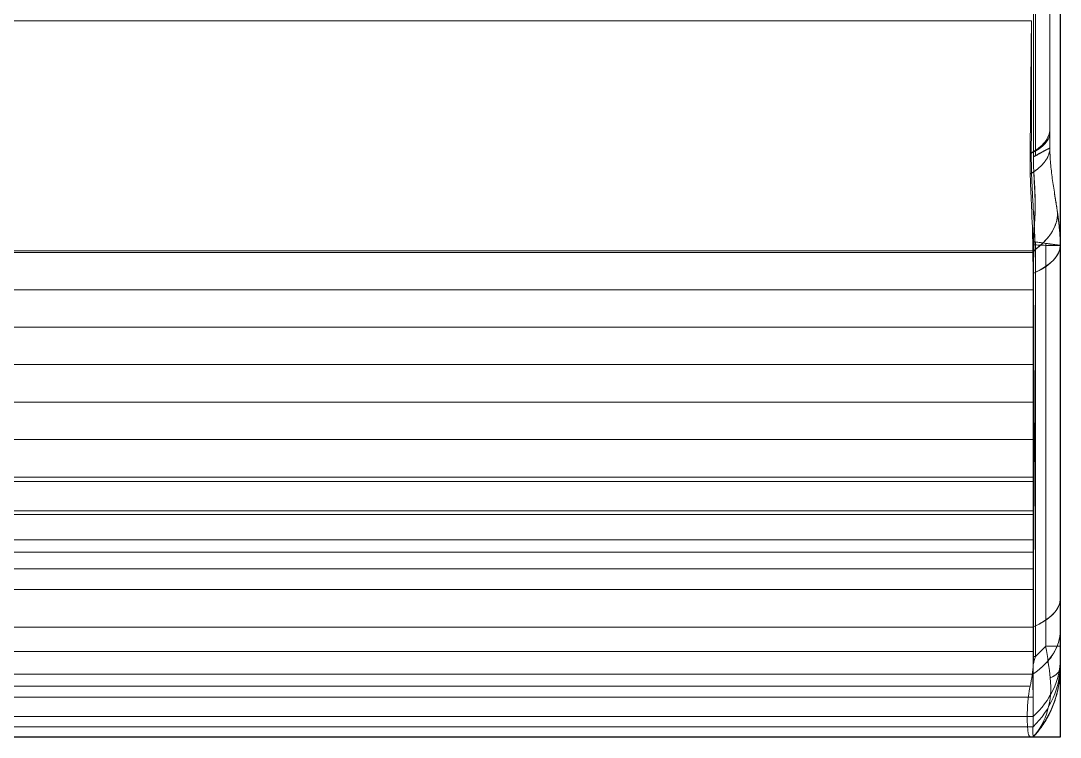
# Model space of a CAD drawing. Header units: millimetres. Extents: x 107797 to 108294, y 9317 to 9593.
# Drawn here: x 108162.21 to 108182.61, y 9482.1 to 9496.17 of the extents above; entities that cross this region are included whole.
import ezdxf

# ---------------------------------------------------------------- set-up
doc = ezdxf.new("R2010")
doc.units = ezdxf.units.MM
doc.linetypes.add('DASHED', pattern=[0])
doc.layers.add('DIM', color=4, linetype='Continuous')
doc.layers.add('PUNCH', color=2, linetype='Continuous')

msp = doc.modelspace()

# ---------------------------------------------------------------- linework, layer by layer
at = {"layer": 'DIM', "color": 8}
msp.add_lwpolyline([(108101.004, 9482.1), (108101.004, 9558.158), (108182.606, 9558.158), (108182.606, 9482.1)], close=True, dxfattribs=at)
at = {"layer": 'PUNCH', "color": 155, "linetype": 'DASHED', "lineweight": 13}
for p, q in [((108182.119, 9506.939), (108182.119, 9493.514)), ((108182.119, 9493.515), (108182.119, 9498.625)), ((108182.119, 9483.687), (108182.119, 9491.824)), ((108182.119, 9491.766), (108182.119, 9483.687)), ((108182.321, 9491.796), (108182.321, 9483.889)), ((108101.004, 9491.647), (108182.116, 9491.647)), ((108182.321, 9483.889), (108182.321, 9491.756)), ((108101.004, 9487.119), (108182.096, 9487.119)), ((108101.004, 9484.26), (108182.073, 9484.26)), ((108182.321, 9483.889), (108182.119, 9483.687)), ((108182.119, 9483.687), (108182.321, 9483.889)), ((108182.606, 9483.889), (108182.321, 9483.889)), ((108182.606, 9483.889), (108182.321, 9483.889)), ((108101.004, 9483.782), (108182.073, 9483.782)), ((108182.081, 9483.687), (108182.119, 9483.687)), ((108182.081, 9483.687), (108182.119, 9483.687)), ((108101.004, 9483.339), (108182.073, 9483.339)), ((108101.004, 9483.1), (108182.016, 9483.1)), ((108101.004, 9483.1), (108182.016, 9483.1)), ((108101.004, 9482.886), (108182.074, 9482.886))]:
    msp.add_line(p, q, dxfattribs=at)
at = {"layer": 'PUNCH', "color": 11, "linetype": 'DASHED', "lineweight": 13}
for p, q in [((108182.081, 9493.496), (108182.081, 9498.596)), ((108182.081, 9491.829), (108182.081, 9491.768)), ((108182.081, 9483.687), (108182.081, 9491.768)), ((108101.004, 9486.547), (108182.091, 9486.547)), ((108101.004, 9485.975), (108182.086, 9485.975)), ((108101.004, 9485.403), (108182.082, 9485.403)), ((108182.606, 9483.46), (108182.606, 9483.889)), ((108182.073, 9482.1), (108182.077, 9482.104))]:
    msp.add_line(p, q, dxfattribs=at)
at = {"layer": 'PUNCH', "color": 11, "linetype": 'Continuous', "lineweight": 13}
for p, q in [((108182.404, 9494.038), (108182.404, 9496.63)), ((108101.004, 9496.165), (108182.044, 9496.165)), ((108182.404, 9493.668), (108182.404, 9494.038)), ((108101.004, 9491.616), (108182.07, 9491.616)), ((108182.606, 9484.814), (108182.606, 9491.756)), ((108101.004, 9490.884), (108182.074, 9490.884)), ((108101.004, 9490.149), (108182.074, 9490.149)), ((108101.004, 9489.414), (108182.075, 9489.414)), ((108101.004, 9488.678), (108182.076, 9488.678)), ((108101.004, 9487.943), (108182.077, 9487.943)), ((108101.004, 9487.207), (108182.077, 9487.207)), ((108101.004, 9486.471), (108182.077, 9486.471)), ((108101.004, 9485.735), (108182.077, 9485.735)), ((108101.004, 9484.999), (108182.076, 9484.999)), ((108182.606, 9483.889), (108182.606, 9484.36)), ((108101.004, 9482.505), (108182.073, 9482.505)), ((108101.004, 9482.1), (108182.073, 9482.1))]:
    msp.add_line(p, q, dxfattribs=at)
at = {"layer": 'PUNCH', "color": 155, "linetype": 'Continuous', "lineweight": 13}
for p, q in [((108101.004, 9484.261), (108182.074, 9484.261)), ((108101.004, 9483.783), (108182.074, 9483.783)), ((108101.004, 9483.337), (108182.073, 9483.337))]:
    msp.add_line(p, q, dxfattribs=at)
at = {"layer": 'PUNCH', "color": 11, "linetype": 'Continuous', "lineweight": 13}
msp.add_arc((108180.606, 9483.46), 2, 317.1542, 349.4945, dxfattribs=at)
for centre, major_axis, ratio, start_param, end_param in [((108180.404, 9574.871), (0, -137.321), 0.014564, 0.93709, 0.960469), ((108180.568, 9492.155), (1.979, 0.29), 0.512959, 5.495809, 6.283186), ((108180.606, 9491.756), (2, 0), 0.404867, 5.536079, 6.283185), ((108180.606, 9483.532), (2, 0), 0.902322, 5.535504, 6.283185)]:
    msp.add_ellipse(centre, major_axis=major_axis, ratio=ratio, start_param=start_param, end_param=end_param, dxfattribs=at)
at = {"layer": 'PUNCH', "color": 155, "linetype": 'DASHED', "lineweight": 13}
for centre, major_axis, ratio, start_param, end_param in [((108180.568, 9492.155), (-1.979, -0.29), 0.513002, 2.389871, 3.141593), ((108180.606, 9491.756), (-2, 0), 0.404867, 2.429504, 3.141593), ((108181.806, 9484.66), (-0.537, 2.28), 0.148846, 4.018838, 4.332403), ((108181.806, 9484.66), (-0.537, 2.28), 0.148846, 4.018837, 4.332403), ((108183.404, 9486.257), (-1.531, -4.3), 0.097932, 5.387486, 5.433554), ((108183.404, 9486.258), (-1.531, -4.301), 0.097934, 5.387551, 5.433625), ((108181.806, 9483.46), (0.8, 0), 0.373513, 5.568252, 6.283185), ((108181.806, 9483.46), (0.8, 0), 0.373513, 5.568252, 6.239966), ((108180.606, 9483.46), (-1.414, 1.414), 0.804109, 3.187656, 3.926991), ((108180.606, 9483.46), (-1.414, 1.414), 0.804109, 3.187656, 3.926991)]:
    msp.add_ellipse(centre, major_axis=major_axis, ratio=ratio, start_param=start_param, end_param=end_param, dxfattribs=at)
at = {"layer": 'PUNCH', "color": 155, "linetype": 'Continuous', "lineweight": 13}
for centre, major_axis, ratio, start_param in [((108180.606, 9484.814), (2, 0), 0.404867, 5.535986), ((108180.606, 9484.197), (2, 0), 0.629325, 5.53579), ((108180.606, 9483.638), (2, 0), 0.831877, 5.535599), ((108181.806, 9483.46), (0.8, 0), 0.373513, 6.239966)]:
    msp.add_ellipse(centre, major_axis=major_axis, ratio=ratio, start_param=start_param, end_param=6.283185, dxfattribs=at)
at = {"layer": 'PUNCH', "color": 11, "linetype": 'DASHED', "lineweight": 13}
for centre, major_axis, ratio, start_param, end_param in [((108178.969, 9481.823), (-2.771, -2.771), 0.510274, 2.465541, 2.623697), ((108178.969, 9481.823), (-2.771, -2.771), 0.510274, 2.465544, 2.623685), ((108180.606, 9483.46), (-0.855, -1.808), 1, 1.855329, 2.012293), ((108180.606, 9483.46), (-0.855, -1.808), 1, 1.833018, 1.838721)]:
    msp.add_ellipse(centre, major_axis=major_axis, ratio=ratio, start_param=start_param, end_param=end_param, dxfattribs=at)
for points in [[(108182.043, 9496.165), (108182.042, 9495.297), (108182.041, 9494.429), (108182.039, 9493.561)], [(108182.039, 9493.562), (108182.039, 9493.432), (108182.04, 9493.303), (108182.044, 9493.173)], [(108182.115, 9491.674), (108182.115, 9491.665), (108182.115, 9491.656), (108182.116, 9491.647)], [(108182.12, 9491.227), (108182.116, 9489.859), (108182.108, 9488.49), (108182.096, 9487.119)], [(108182.073, 9484.264), (108182.073, 9484.263), (108182.073, 9484.261), (108182.073, 9484.26)], [(108182.073, 9484.26), (108182.073, 9484.095), (108182.073, 9483.936), (108182.073, 9483.782)], [(108182.073, 9483.782), (108182.073, 9483.628), (108182.074, 9483.481), (108182.074, 9483.341)], [(108182.081, 9483.687), (108182.081, 9483.635), (108182.08, 9483.583), (108182.077, 9483.531)], [(108182.077, 9483.531), (108182.08, 9483.583), (108182.081, 9483.635), (108182.081, 9483.687)], [(108182.073, 9483.339), (108182.072, 9483.178), (108182.073, 9483.027), (108182.074, 9482.886)], [(108182.073, 9483.341), (108182.073, 9483.34), (108182.073, 9483.339), (108182.073, 9483.339)], [(108182.073, 9482.523), (108182.073, 9482.517), (108182.073, 9482.511), (108182.073, 9482.505)], [(108182.073, 9482.505), (108182.073, 9482.486), (108182.073, 9482.468), (108182.073, 9482.451)], [(108182.073, 9482.301), (108165.117, 9482.301), (108117.961, 9482.301), (108101.004, 9482.301)], [(108182.073, 9482.314), (108182.073, 9482.309), (108182.073, 9482.305), (108182.073, 9482.301)], [(108182.074, 9482.105), (108182.074, 9482.103), (108182.074, 9482.101), (108182.073, 9482.1)]]:
    msp.add_open_spline(points, degree=3, dxfattribs=at)
at = {"layer": 'PUNCH', "color": 155, "linetype": 'Continuous', "lineweight": 13}
for points, knots in [([(108182.404, 9494.038), (108182.404, 9493.995), (108182.396, 9493.952), (108182.363, 9493.868), (108182.338, 9493.826), (108182.272, 9493.745), (108182.231, 9493.705), (108182.134, 9493.629), (108182.078, 9493.593), (108182.016, 9493.558)], [0, 0, 0, 0, 0.25, 0.25, 0.5, 0.5, 0.75, 0.75, 1, 1, 1, 1]), ([(108182.606, 9491.756), (108182.606, 9491.756), (108182.606, 9491.756), (108182.606, 9491.757), (108182.606, 9491.757), (108182.606, 9491.759), (108182.606, 9491.762), (108182.606, 9491.769), (108182.606, 9491.776), (108182.606, 9491.781), (108182.606, 9491.783)], [0, 0, 0, 0, 0.026031, 0.026031, 0.052062, 0.104124, 0.208249, 0.416497, 0.832994, 1, 1, 1, 1]), ([(108182.589, 9483.201), (108182.588, 9483.19), (108182.585, 9483.169), (108182.58, 9483.138), (108182.575, 9483.107), (108182.569, 9483.076), (108182.563, 9483.046), (108182.556, 9483.016), (108182.549, 9482.986), (108182.542, 9482.957), (108182.534, 9482.928), (108182.526, 9482.899), (108182.517, 9482.871), (108182.508, 9482.843), (108182.499, 9482.815), (108182.489, 9482.788), (108182.479, 9482.761), (108182.469, 9482.734), (108182.459, 9482.708), (108182.448, 9482.682), (108182.437, 9482.657), (108182.426, 9482.631), (108182.414, 9482.607), (108182.402, 9482.582), (108182.39, 9482.558), (108182.378, 9482.535), (108182.366, 9482.511), (108182.353, 9482.488), (108182.34, 9482.466), (108182.327, 9482.444), (108182.314, 9482.422), (108182.301, 9482.4), (108182.287, 9482.379), (108182.274, 9482.359), (108182.26, 9482.338), (108182.246, 9482.318), (108182.232, 9482.299), (108182.218, 9482.279), (108182.204, 9482.26), (108182.19, 9482.242), (108182.176, 9482.224), (108182.161, 9482.206), (108182.147, 9482.188), (108182.132, 9482.171), (108182.118, 9482.154), (108182.103, 9482.137), (108182.089, 9482.121), (108182.079, 9482.111), (108182.074, 9482.105)], [0, 0, 0, 0, 0.025973, 0.051759, 0.077356, 0.102765, 0.127986, 0.153019, 0.177864, 0.20252, 0.226988, 0.251268, 0.27536, 0.299264, 0.322979, 0.346506, 0.369844, 0.392995, 0.415957, 0.438731, 0.461317, 0.483714, 0.505923, 0.527944, 0.549777, 0.571421, 0.592878, 0.614146, 0.635225, 0.656117, 0.67682, 0.697336, 0.717663, 0.737802, 0.757752, 0.777515, 0.79709, 0.816476, 0.835674, 0.854685, 0.873507, 0.892141, 0.910588, 0.928846, 0.946916, 0.964799, 0.982493, 1, 1, 1, 1])]:
    msp.add_open_spline(points, degree=3, knots=knots, dxfattribs=at)
at = {"layer": 'PUNCH', "color": 155, "linetype": 'DASHED', "lineweight": 13}
for points, knots in [([(108182.404, 9493.968), (108182.404, 9493.932), (108182.396, 9493.895), (108182.365, 9493.823), (108182.342, 9493.788), (108182.28, 9493.718), (108182.241, 9493.685), (108182.15, 9493.62), (108182.098, 9493.59), (108182.039, 9493.561)], [0, 0, 0, 0, 0.25, 0.25, 0.5, 0.5, 0.75, 0.75, 1, 1, 1, 1]), ([(108182.404, 9493.668), (108182.404, 9493.668), (108182.404, 9493.668), (108182.404, 9493.668), (108182.403, 9493.667), (108182.403, 9493.667), (108182.402, 9493.667), (108182.401, 9493.666), (108182.399, 9493.665), (108182.398, 9493.664), (108182.396, 9493.663), (108182.394, 9493.662), (108182.392, 9493.661), (108182.39, 9493.66), (108182.387, 9493.659), (108182.385, 9493.658), (108182.382, 9493.656), (108182.379, 9493.655), (108182.376, 9493.653), (108182.373, 9493.651), (108182.369, 9493.65), (108182.365, 9493.648), (108182.362, 9493.646), (108182.358, 9493.644), (108182.353, 9493.642), (108182.349, 9493.639), (108182.345, 9493.637), (108182.34, 9493.635), (108182.335, 9493.632), (108182.33, 9493.63), (108182.325, 9493.627), (108182.32, 9493.624), (108182.314, 9493.621), (108182.309, 9493.618), (108182.303, 9493.615), (108182.297, 9493.612), (108182.291, 9493.609), (108182.285, 9493.606), (108182.279, 9493.603), (108182.273, 9493.599), (108182.266, 9493.596), (108182.259, 9493.592), (108182.252, 9493.588), (108182.246, 9493.585), (108182.239, 9493.581), (108182.231, 9493.577), (108182.224, 9493.573), (108182.217, 9493.569), (108182.209, 9493.565), (108182.201, 9493.561), (108182.194, 9493.556), (108182.186, 9493.552), (108182.178, 9493.548), (108182.17, 9493.543), (108182.161, 9493.539), (108182.153, 9493.534), (108182.145, 9493.529), (108182.136, 9493.524), (108182.127, 9493.519), (108182.122, 9493.516), (108182.119, 9493.514)], [0, 0, 0, 0, 0.017747, 0.035475, 0.053187, 0.070887, 0.088579, 0.106264, 0.123934, 0.141583, 0.159201, 0.176782, 0.194318, 0.211804, 0.229233, 0.246609, 0.263934, 0.281212, 0.298446, 0.31564, 0.332798, 0.349921, 0.367016, 0.384085, 0.401135, 0.418168, 0.43519, 0.452206, 0.469218, 0.486229, 0.503239, 0.520247, 0.537254, 0.55426, 0.571266, 0.588274, 0.605286, 0.622304, 0.639329, 0.65636, 0.6734, 0.690446, 0.707496, 0.72455, 0.741607, 0.758671, 0.775745, 0.792832, 0.809935, 0.827055, 0.844194, 0.861355, 0.878543, 0.895763, 0.913022, 0.930322, 0.947669, 0.965064, 0.982507, 1, 1, 1, 1]), ([(108182.119, 9493.514), (108182.123, 9493.517), (108182.132, 9493.522), (108182.145, 9493.529), (108182.158, 9493.536), (108182.17, 9493.543), (108182.182, 9493.55), (108182.194, 9493.557), (108182.206, 9493.563), (108182.217, 9493.569), (108182.229, 9493.575), (108182.239, 9493.581), (108182.25, 9493.587), (108182.26, 9493.593), (108182.27, 9493.598), (108182.28, 9493.603), (108182.289, 9493.608), (108182.298, 9493.613), (108182.307, 9493.618), (108182.315, 9493.622), (108182.329, 9493.63), (108182.348, 9493.639), (108182.368, 9493.65), (108182.382, 9493.656), (108182.39, 9493.661), (108182.395, 9493.663), (108182.398, 9493.665), (108182.401, 9493.666), (108182.402, 9493.666), (108182.403, 9493.667), (108182.404, 9493.667), (108182.404, 9493.668), (108182.404, 9493.668)], [0, 0, 0, 0, 0.026369, 0.052646, 0.078841, 0.104965, 0.13103, 0.157043, 0.183006, 0.208917, 0.234771, 0.260564, 0.286293, 0.311958, 0.337564, 0.363122, 0.388644, 0.41415, 0.439655, 0.465178, 0.490733, 0.574136, 0.659401, 0.746697, 0.787082, 0.829342, 0.873487, 0.887593, 0.90867, 0.93675, 0.98022, 1, 1, 1, 1]), ([(108182.119, 9493.514), (108182.112, 9493.511), (108182.1, 9493.505), (108182.087, 9493.499), (108182.081, 9493.496)], [0, 0, 0, 0, 0.499866, 1, 1, 1, 1]), ([(108182.081, 9493.496), (108182.085, 9493.498), (108182.094, 9493.502), (108182.106, 9493.508), (108182.114, 9493.512), (108182.119, 9493.514)], [0, 0, 0, 0, 0.330449, 0.663823, 1, 1, 1, 1]), ([(108182.081, 9491.829), (108182.088, 9491.828), (108182.1, 9491.827), (108182.112, 9491.825), (108182.119, 9491.824)], [0, 0, 0, 0, 0.498603, 1, 1, 1, 1]), ([(108182.081, 9491.768), (108182.086, 9491.768), (108182.094, 9491.767), (108182.106, 9491.766), (108182.115, 9491.766), (108182.119, 9491.766)], [0, 0, 0, 0, 0.342161, 0.675515, 1, 1, 1, 1]), ([(108182.119, 9491.824), (108182.136, 9491.822), (108182.152, 9491.819), (108182.186, 9491.814), (108182.203, 9491.812), (108182.237, 9491.807), (108182.253, 9491.805), (108182.287, 9491.801), (108182.304, 9491.798), (108182.321, 9491.796)], [0, 0, 0, 0, 0.25, 0.25, 0.5, 0.5, 0.75, 0.75, 1, 1, 1, 1]), ([(108182.315, 9491.756), (108182.282, 9491.758), (108182.25, 9491.76), (108182.201, 9491.762), (108182.184, 9491.762), (108182.151, 9491.764), (108182.135, 9491.765), (108182.119, 9491.766)], [0, 0, 0, 0, 0.5, 0.5, 0.75, 0.75, 1, 1, 1, 1]), ([(108182.321, 9491.796), (108182.327, 9491.795), (108182.341, 9491.793), (108182.36, 9491.79), (108182.379, 9491.787), (108182.396, 9491.785), (108182.412, 9491.783), (108182.428, 9491.78), (108182.447, 9491.778), (108182.468, 9491.775), (108182.492, 9491.771), (108182.514, 9491.768), (108182.528, 9491.766), (108182.537, 9491.765), (108182.541, 9491.765), (108182.545, 9491.764), (108182.549, 9491.764), (108182.553, 9491.763), (108182.557, 9491.763), (108182.561, 9491.762), (108182.564, 9491.762), (108182.568, 9491.761), (108182.571, 9491.761), (108182.574, 9491.76), (108182.578, 9491.76), (108182.581, 9491.759), (108182.583, 9491.759), (108182.586, 9491.759), (108182.589, 9491.758), (108182.591, 9491.758), (108182.594, 9491.758), (108182.596, 9491.757), (108182.598, 9491.757), (108182.599, 9491.757), (108182.601, 9491.757), (108182.602, 9491.756), (108182.604, 9491.756), (108182.605, 9491.756), (108182.605, 9491.756), (108182.606, 9491.756), (108182.606, 9491.756), (108182.606, 9491.756), (108182.606, 9491.756)], [0, 0, 0, 0, 0.038726, 0.076577, 0.113599, 0.149875, 0.185434, 0.220293, 0.254431, 0.315568, 0.380469, 0.441729, 0.50576, 0.5204, 0.535186, 0.55012, 0.565207, 0.580448, 0.595846, 0.611406, 0.627131, 0.643024, 0.65909, 0.675333, 0.691757, 0.708366, 0.725165, 0.742159, 0.759353, 0.776744, 0.79433, 0.812109, 0.830078, 0.848234, 0.866576, 0.885101, 0.903807, 0.922693, 0.941756, 0.960996, 0.980411, 1, 1, 1, 1]), ([(108182.606, 9491.756), (108182.606, 9491.756), (108182.606, 9491.756), (108182.604, 9491.756), (108182.602, 9491.756), (108182.599, 9491.756), (108182.594, 9491.756), (108182.589, 9491.756), (108182.584, 9491.756), (108182.578, 9491.756), (108182.571, 9491.756), (108182.564, 9491.756), (108182.556, 9491.756), (108182.548, 9491.756), (108182.54, 9491.756), (108182.529, 9491.756), (108182.513, 9491.756), (108182.491, 9491.756), (108182.468, 9491.756), (108182.446, 9491.756), (108182.429, 9491.756), (108182.417, 9491.756), (108182.405, 9491.756), (108182.392, 9491.756), (108182.378, 9491.756), (108182.365, 9491.756), (108182.35, 9491.756), (108182.336, 9491.756), (108182.326, 9491.756), (108182.321, 9491.756)], [0, 0, 0, 0, 0.042066, 0.083143, 0.12323, 0.162329, 0.200441, 0.237565, 0.273704, 0.308865, 0.343063, 0.376309, 0.408615, 0.439993, 0.470452, 0.500004, 0.56107, 0.62303, 0.685971, 0.749986, 0.777241, 0.804594, 0.83206, 0.859651, 0.887382, 0.915267, 0.943323, 0.971562, 1, 1, 1, 1]), ([(108182.606, 9484.814), (108182.606, 9484.764), (108182.595, 9484.713), (108182.549, 9484.614), (108182.514, 9484.566), (108182.423, 9484.472), (108182.367, 9484.427), (108182.234, 9484.341), (108182.158, 9484.301), (108182.074, 9484.264)], [0, 0, 0, 0, 0.25, 0.25, 0.5, 0.5, 0.75, 0.75, 1, 1, 1, 1]), ([(108182.547, 9482.977), (108182.54, 9482.951), (108182.534, 9482.926), (108182.497, 9482.802), (108182.461, 9482.706), (108182.374, 9482.52), (108182.323, 9482.431), (108182.208, 9482.261), (108182.144, 9482.181), (108182.074, 9482.105)], [0, 0, 0, 0, 0.079331, 0.079331, 0.38622, 0.38622, 0.69311, 0.69311, 1, 1, 1, 1])]:
    msp.add_open_spline(points, degree=3, knots=knots, dxfattribs=at)
at = {"layer": 'PUNCH', "color": 11, "linetype": 'Continuous', "lineweight": 13}
for points, knots in [([(108182.404, 9493.668), (108182.404, 9493.662), (108182.404, 9493.649), (108182.403, 9493.63), (108182.4, 9493.611), (108182.396, 9493.591), (108182.392, 9493.572), (108182.386, 9493.553), (108182.38, 9493.534), (108182.372, 9493.515), (108182.364, 9493.496), (108182.354, 9493.477), (108182.343, 9493.458), (108182.332, 9493.439), (108182.319, 9493.42), (108182.306, 9493.402), (108182.291, 9493.383), (108182.278, 9493.368), (108182.267, 9493.356), (108182.259, 9493.346), (108182.25, 9493.337), (108182.242, 9493.328), (108182.233, 9493.319), (108182.223, 9493.31), (108182.214, 9493.301), (108182.204, 9493.293), (108182.194, 9493.284), (108182.184, 9493.275), (108182.174, 9493.266), (108182.163, 9493.257), (108182.152, 9493.249), (108182.141, 9493.24), (108182.13, 9493.231), (108182.118, 9493.223), (108182.107, 9493.214), (108182.095, 9493.206), (108182.083, 9493.197), (108182.07, 9493.189), (108182.058, 9493.18), (108182.045, 9493.172), (108182.032, 9493.164), (108182.023, 9493.158), (108182.018, 9493.156)], [0, 0, 0, 0, 0.035537, 0.071104, 0.106699, 0.142323, 0.177976, 0.213655, 0.249362, 0.285096, 0.320857, 0.356644, 0.392456, 0.428293, 0.464156, 0.500042, 0.535953, 0.571887, 0.589666, 0.60745, 0.62524, 0.643035, 0.660836, 0.678642, 0.696454, 0.71427, 0.732092, 0.749919, 0.767751, 0.785588, 0.80343, 0.821276, 0.839128, 0.856985, 0.874846, 0.892711, 0.910582, 0.928457, 0.946336, 0.96422, 0.982108, 1, 1, 1, 1]), ([(108182.404, 9493.668), (108182.404, 9493.661), (108182.404, 9493.647), (108182.405, 9493.626), (108182.405, 9493.605), (108182.405, 9493.583), (108182.406, 9493.561), (108182.407, 9493.538), (108182.408, 9493.516), (108182.409, 9493.492), (108182.41, 9493.473), (108182.411, 9493.462), (108182.411, 9493.458)], [0, 0, 0, 0, 0.098067, 0.197981, 0.299757, 0.403406, 0.508942, 0.616378, 0.725727, 0.837002, 0.950214, 1, 1, 1, 1]), ([(108182.547, 9492.445), (108182.531, 9492.554), (108182.514, 9492.66), (108182.481, 9492.866), (108182.465, 9492.967), (108182.438, 9493.167), (108182.426, 9493.266), (108182.409, 9493.466), (108182.404, 9493.566), (108182.404, 9493.668)], [0, 0, 0, 0, 0.25, 0.25, 0.5, 0.5, 0.75, 0.75, 1, 1, 1, 1]), ([(108182.07, 9491.641), (108182.069, 9491.893), (108182.059, 9492.146), (108182.043, 9492.524), (108182.037, 9492.651), (108182.026, 9492.903), (108182.021, 9493.029), (108182.018, 9493.156)], [0, 0, 0, 0, 0.5, 0.5, 0.75, 0.75, 1, 1, 1, 1]), ([(108182.511, 9492.677), (108182.512, 9492.669), (108182.517, 9492.641), (108182.524, 9492.595), (108182.533, 9492.538), (108182.541, 9492.483), (108182.549, 9492.433), (108182.553, 9492.401), (108182.555, 9492.387)], [0, 0, 0, 0, 0.085595, 0.286558, 0.482021, 0.67195, 0.856338, 1, 1, 1, 1]), ([(108182.589, 9492.106), (108182.589, 9492.107), (108182.589, 9492.108), (108182.586, 9492.138), (108182.583, 9492.167), (108182.576, 9492.224), (108182.573, 9492.252), (108182.562, 9492.336), (108182.555, 9492.391), (108182.547, 9492.445)], [0, 0, 0, 0, 0.010145, 0.010145, 0.257609, 0.257609, 0.505073, 0.505073, 1, 1, 1, 1]), ([(108182.59, 9492.095), (108182.589, 9492.102), (108182.588, 9492.115), (108182.586, 9492.136), (108182.584, 9492.156), (108182.582, 9492.173), (108182.581, 9492.182), (108182.581, 9492.185)], [0, 0, 0, 0, 0.22923, 0.45831, 0.684845, 0.908644, 1, 1, 1, 1]), ([(108182.606, 9491.783), (108182.606, 9491.789), (108182.606, 9491.81), (108182.605, 9491.861), (108182.603, 9491.905), (108182.598, 9491.992), (108182.594, 9492.048), (108182.589, 9492.104)], [0, 0, 0, 0, 0.054937, 0.192366, 0.467224, 0.467224, 1, 1, 1, 1]), ([(108182.074, 9491.206), (108182.074, 9491.274), (108182.073, 9491.342), (108182.072, 9491.479), (108182.071, 9491.548), (108182.07, 9491.616)], [0, 0, 0, 0, 0.5, 0.5, 1, 1, 1, 1]), ([(108182.074, 9491.206), (108182.074, 9491.177), (108182.074, 9491.148), (108182.074, 9491.091), (108182.074, 9491.063), (108182.074, 9490.984), (108182.074, 9490.934), (108182.074, 9490.884)], [0, 0, 0, 0, 0.26623, 0.26623, 0.532461, 0.532461, 1, 1, 1, 1]), ([(108182.074, 9490.884), (108182.074, 9490.796), (108182.074, 9490.709), (108182.074, 9490.542), (108182.074, 9490.463), (108182.074, 9490.306), (108182.074, 9490.227), (108182.074, 9490.149)], [0, 0, 0, 0, 0.357888, 0.357888, 0.678944, 0.678944, 1, 1, 1, 1]), ([(108182.074, 9490.149), (108182.075, 9490.061), (108182.075, 9489.973), (108182.075, 9489.807), (108182.075, 9489.728), (108182.075, 9489.571), (108182.075, 9489.492), (108182.075, 9489.414)], [0, 0, 0, 0, 0.358054, 0.358054, 0.679027, 0.679027, 1, 1, 1, 1]), ([(108182.075, 9489.414), (108182.075, 9489.326), (108182.075, 9489.238), (108182.076, 9489.072), (108182.076, 9488.993), (108182.076, 9488.836), (108182.076, 9488.757), (108182.076, 9488.678)], [0, 0, 0, 0, 0.358088, 0.358088, 0.679044, 0.679044, 1, 1, 1, 1]), ([(108182.076, 9488.678), (108182.076, 9488.591), (108182.076, 9488.503), (108182.076, 9488.336), (108182.077, 9488.258), (108182.077, 9488.1), (108182.077, 9488.022), (108182.077, 9487.943)], [0, 0, 0, 0, 0.357981, 0.357981, 0.678991, 0.678991, 1, 1, 1, 1]), ([(108182.077, 9487.943), (108182.077, 9487.855), (108182.077, 9487.767), (108182.077, 9487.601), (108182.077, 9487.522), (108182.077, 9487.365), (108182.077, 9487.286), (108182.077, 9487.207)], [0, 0, 0, 0, 0.357734, 0.357734, 0.678867, 0.678867, 1, 1, 1, 1]), ([(108182.077, 9486.471), (108182.077, 9486.384), (108182.077, 9486.296), (108182.077, 9486.13), (108182.077, 9486.051), (108182.077, 9485.893), (108182.077, 9485.814), (108182.077, 9485.735)], [0, 0, 0, 0, 0.356825, 0.356825, 0.678413, 0.678413, 1, 1, 1, 1]), ([(108182.077, 9485.735), (108182.077, 9485.648), (108182.077, 9485.56), (108182.076, 9485.394), (108182.076, 9485.315), (108182.076, 9485.157), (108182.076, 9485.078), (108182.076, 9484.999)], [0, 0, 0, 0, 0.356164, 0.356164, 0.678082, 0.678082, 1, 1, 1, 1]), ([(108182.076, 9484.999), (108182.075, 9484.911), (108182.075, 9484.824), (108182.075, 9484.658), (108182.075, 9484.579), (108182.074, 9484.422), (108182.074, 9484.343), (108182.074, 9484.264)], [0, 0, 0, 0, 0.355824, 0.355824, 0.677912, 0.677912, 1, 1, 1, 1]), ([(108182.606, 9484.197), (108182.606, 9484.243), (108182.606, 9484.292), (108182.606, 9484.391), (108182.606, 9484.441), (108182.606, 9484.597), (108182.606, 9484.704), (108182.606, 9484.814)], [0, 0, 0, 0, 0.25, 0.25, 0.5, 0.5, 1, 1, 1, 1]), ([(108182.606, 9483.638), (108182.606, 9483.676), (108182.606, 9483.717), (108182.606, 9483.803), (108182.606, 9483.848), (108182.606, 9483.943), (108182.606, 9483.992), (108182.606, 9484.092), (108182.606, 9484.144), (108182.606, 9484.197)], [0, 0, 0, 0, 0.25, 0.25, 0.5, 0.5, 0.75, 0.75, 1, 1, 1, 1]), ([(108182.606, 9483.532), (108182.606, 9483.547), (108182.606, 9483.564), (108182.606, 9483.6), (108182.606, 9483.619), (108182.606, 9483.638)], [0, 0, 0, 0, 0.5, 0.5, 1, 1, 1, 1]), ([(108182.606, 9483.532), (108182.606, 9483.514), (108182.606, 9483.499), (108182.606, 9483.48), (108182.606, 9483.474), (108182.606, 9483.467), (108182.606, 9483.465), (108182.606, 9483.462), (108182.606, 9483.461), (108182.606, 9483.46)], [0, 0, 0, 0, 0.5, 0.5, 0.75, 0.75, 0.875, 0.875, 1, 1, 1, 1]), ([(108182.073, 9482.507), (108182.074, 9482.565), (108182.074, 9482.626), (108182.074, 9482.753), (108182.074, 9482.82), (108182.072, 9483.027), (108182.071, 9483.176), (108182.073, 9483.337)], [0, 0, 0, 0, 0.25, 0.25, 0.5, 0.5, 1, 1, 1, 1]), ([(108182.074, 9482.105), (108182.075, 9482.115), (108182.073, 9482.137), (108182.072, 9482.186), (108182.071, 9482.206), (108182.071, 9482.239), (108182.071, 9482.251), (108182.072, 9482.277), (108182.072, 9482.29), (108182.073, 9482.304)], [0, 0, 0, 0, 0.5, 0.5, 0.75, 0.75, 0.875, 0.875, 1, 1, 1, 1])]:
    msp.add_open_spline(points, degree=3, knots=knots, dxfattribs=at)
for points in [[(108182.018, 9493.156), (108182.015, 9493.29), (108182.014, 9493.424), (108182.016, 9493.558)], [(108182.07, 9491.616), (108182.07, 9491.624), (108182.07, 9491.632), (108182.07, 9491.641)], [(108182.077, 9486.471), (108182.077, 9486.717), (108182.077, 9486.962), (108182.077, 9487.207)], [(108182.074, 9483.783), (108182.073, 9483.937), (108182.073, 9484.096), (108182.074, 9484.261)], [(108182.074, 9484.261), (108182.074, 9484.262), (108182.074, 9484.263), (108182.074, 9484.264)], [(108182.073, 9483.341), (108182.075, 9483.482), (108182.075, 9483.629), (108182.074, 9483.783)], [(108182.589, 9483.201), (108182.601, 9483.287), (108182.606, 9483.373), (108182.606, 9483.46)], [(108182.073, 9483.337), (108182.073, 9483.338), (108182.073, 9483.34), (108182.073, 9483.341)], [(108182.575, 9483.106), (108182.581, 9483.138), (108182.585, 9483.169), (108182.589, 9483.201)], [(108182.073, 9482.505), (108182.073, 9482.506), (108182.073, 9482.507), (108182.073, 9482.507)], [(108182.073, 9482.305), (108182.073, 9482.363), (108182.073, 9482.43), (108182.073, 9482.505)], [(108182.073, 9482.304), (108165.117, 9482.304), (108117.961, 9482.304), (108101.004, 9482.304)], [(108182.073, 9482.304), (108182.073, 9482.304), (108182.073, 9482.304), (108182.073, 9482.305)], [(108182.073, 9482.1), (108182.074, 9482.101), (108182.074, 9482.103), (108182.074, 9482.105)], [(108182.073, 9482.1), (108182.073, 9482.1), (108182.073, 9482.1), (108182.073, 9482.1)]]:
    msp.add_open_spline(points, degree=3, dxfattribs=at)
at = {"layer": 'PUNCH', "color": 11, "linetype": 'DASHED', "lineweight": 13}
for points, knots in [([(108182.081, 9493.496), (108182.081, 9493.461), (108182.082, 9493.426), (108182.083, 9493.357), (108182.083, 9493.322), (108182.086, 9493.218), (108182.089, 9493.148), (108182.096, 9493.009), (108182.101, 9492.94), (108182.108, 9492.801), (108182.111, 9492.731), (108182.114, 9492.592), (108182.114, 9492.523), (108182.11, 9492.384), (108182.106, 9492.315), (108182.097, 9492.176), (108182.092, 9492.107), (108182.084, 9491.968), (108182.081, 9491.899), (108182.081, 9491.829)], [0, 0, 0, 0, 0.0625, 0.0625, 0.125, 0.125, 0.25, 0.25, 0.375, 0.375, 0.5, 0.5, 0.625, 0.625, 0.75, 0.75, 0.875, 0.875, 1, 1, 1, 1]), ([(108182.081, 9491.768), (108182.082, 9491.84), (108182.085, 9491.912), (108182.093, 9492.056), (108182.099, 9492.128), (108182.108, 9492.271), (108182.112, 9492.343), (108182.116, 9492.487), (108182.117, 9492.559), (108182.115, 9492.703), (108182.113, 9492.775), (108182.105, 9492.919), (108182.101, 9492.991), (108182.092, 9493.135), (108182.088, 9493.207), (108182.084, 9493.315), (108182.083, 9493.351), (108182.082, 9493.424), (108182.081, 9493.46), (108182.081, 9493.496)], [0, 0, 0, 0, 0.125, 0.125, 0.25, 0.25, 0.375, 0.375, 0.5, 0.5, 0.625, 0.625, 0.75, 0.75, 0.875, 0.875, 0.9375, 0.9375, 1, 1, 1, 1]), ([(108182.044, 9493.173), (108182.048, 9493.048), (108182.054, 9492.923), (108182.067, 9492.673), (108182.074, 9492.549), (108182.089, 9492.299), (108182.096, 9492.174), (108182.108, 9491.924), (108182.112, 9491.799), (108182.115, 9491.674)], [0, 0, 0, 0, 0.25, 0.25, 0.5, 0.5, 0.75, 0.75, 1, 1, 1, 1]), ([(108182.512, 9492.67), (108182.511, 9492.675), (108182.509, 9492.688), (108182.505, 9492.711), (108182.502, 9492.736), (108182.499, 9492.752), (108182.498, 9492.758)], [0, 0, 0, 0, 0.153049, 0.468038, 0.781797, 1, 1, 1, 1]), ([(108182.555, 9492.387), (108182.556, 9492.384), (108182.558, 9492.363), (108182.563, 9492.327), (108182.57, 9492.278), (108182.576, 9492.23), (108182.581, 9492.185), (108182.585, 9492.14), (108182.59, 9492.098), (108182.593, 9492.056), (108182.596, 9492.026), (108182.597, 9492.01), (108182.597, 9492.007)], [0, 0, 0, 0, 0.027054, 0.1603, 0.289338, 0.414184, 0.534855, 0.651349, 0.763652, 0.87175, 0.975628, 1, 1, 1, 1]), ([(108182.604, 9491.867), (108182.605, 9491.859), (108182.605, 9491.84), (108182.606, 9491.812), (108182.606, 9491.783), (108182.606, 9491.765), (108182.606, 9491.756)], [0, 0, 0, 0, 0.232326, 0.502715, 0.758602, 1, 1, 1, 1]), ([(108182.116, 9491.647), (108182.117, 9491.577), (108182.118, 9491.507), (108182.12, 9491.367), (108182.121, 9491.297), (108182.12, 9491.227)], [0, 0, 0, 0, 0.5, 0.5, 1, 1, 1, 1]), ([(108182.091, 9486.547), (108182.092, 9486.622), (108182.093, 9486.696), (108182.094, 9486.829), (108182.094, 9486.887), (108182.095, 9487.003), (108182.096, 9487.061), (108182.096, 9487.119)], [0, 0, 0, 0, 0.390998, 0.390998, 0.695499, 0.695499, 1, 1, 1, 1]), ([(108182.086, 9485.975), (108182.087, 9486.05), (108182.088, 9486.124), (108182.089, 9486.257), (108182.089, 9486.315), (108182.09, 9486.431), (108182.091, 9486.489), (108182.091, 9486.547)], [0, 0, 0, 0, 0.391165, 0.391165, 0.695583, 0.695583, 1, 1, 1, 1]), ([(108182.082, 9485.403), (108182.082, 9485.478), (108182.083, 9485.552), (108182.084, 9485.685), (108182.085, 9485.743), (108182.086, 9485.859), (108182.086, 9485.917), (108182.086, 9485.975)], [0, 0, 0, 0, 0.39145, 0.39145, 0.695725, 0.695725, 1, 1, 1, 1]), ([(108182.606, 9484.19), (108182.606, 9484.112), (108182.595, 9484.034), (108182.549, 9483.881), (108182.514, 9483.806), (108182.423, 9483.661), (108182.367, 9483.592), (108182.234, 9483.46), (108182.158, 9483.398), (108182.074, 9483.341)], [0, 0, 0, 0, 0.25, 0.25, 0.5, 0.5, 0.75, 0.75, 1, 1, 1, 1]), ([(108182.016, 9483.1), (108182.001, 9483.035), (108181.991, 9482.97), (108181.979, 9482.875), (108181.975, 9482.843), (108181.971, 9482.796), (108181.97, 9482.78), (108181.967, 9482.749), (108181.966, 9482.734), (108181.962, 9482.658), (108181.96, 9482.6), (108181.959, 9482.518), (108181.959, 9482.491), (108181.96, 9482.44), (108181.961, 9482.391), (108181.962, 9482.347), (108181.964, 9482.316), (108181.965, 9482.306), (108181.966, 9482.286), (108181.967, 9482.277), (108181.971, 9482.231), (108181.975, 9482.2), (108181.983, 9482.163), (108181.986, 9482.152), (108181.991, 9482.138), (108181.993, 9482.133), (108181.997, 9482.125), (108181.999, 9482.122), (108182.009, 9482.106), (108182.019, 9482.1), (108182.032, 9482.1)], [0, 0, 0, 0, 0.125, 0.125, 0.1875, 0.1875, 0.21875, 0.21875, 0.25, 0.25, 0.375, 0.375, 0.4375, 0.4375, 0.5, 0.5625, 0.5625, 0.59375, 0.59375, 0.625, 0.625, 0.75, 0.75, 0.8125, 0.8125, 0.84375, 0.84375, 0.875, 0.875, 1, 1, 1, 1]), ([(108182.073, 9482.1), (108182.137, 9482.17), (108182.197, 9482.244), (108182.305, 9482.4), (108182.354, 9482.482), (108182.438, 9482.652), (108182.475, 9482.74), (108182.535, 9482.92), (108182.558, 9483.013), (108182.575, 9483.106)], [0, 0, 0, 0, 0.25, 0.25, 0.5, 0.5, 0.75, 0.75, 1, 1, 1, 1]), ([(108182.074, 9482.886), (108182.074, 9482.817), (108182.074, 9482.75), (108182.075, 9482.635), (108182.074, 9482.585), (108182.074, 9482.537)], [0, 0, 0, 0, 0.550935, 0.550935, 1, 1, 1, 1])]:
    msp.add_open_spline(points, degree=3, knots=knots, dxfattribs=at)
at = {"layer": 'PUNCH', "color": 155, "linetype": 'DASHED', "lineweight": 13}
msp.add_open_spline([(108182.589, 9483.201), (108182.584, 9483.156), (108182.576, 9483.112), (108182.567, 9483.068)], degree=3, dxfattribs=at)

doc.saveas('drawing.dxf')
